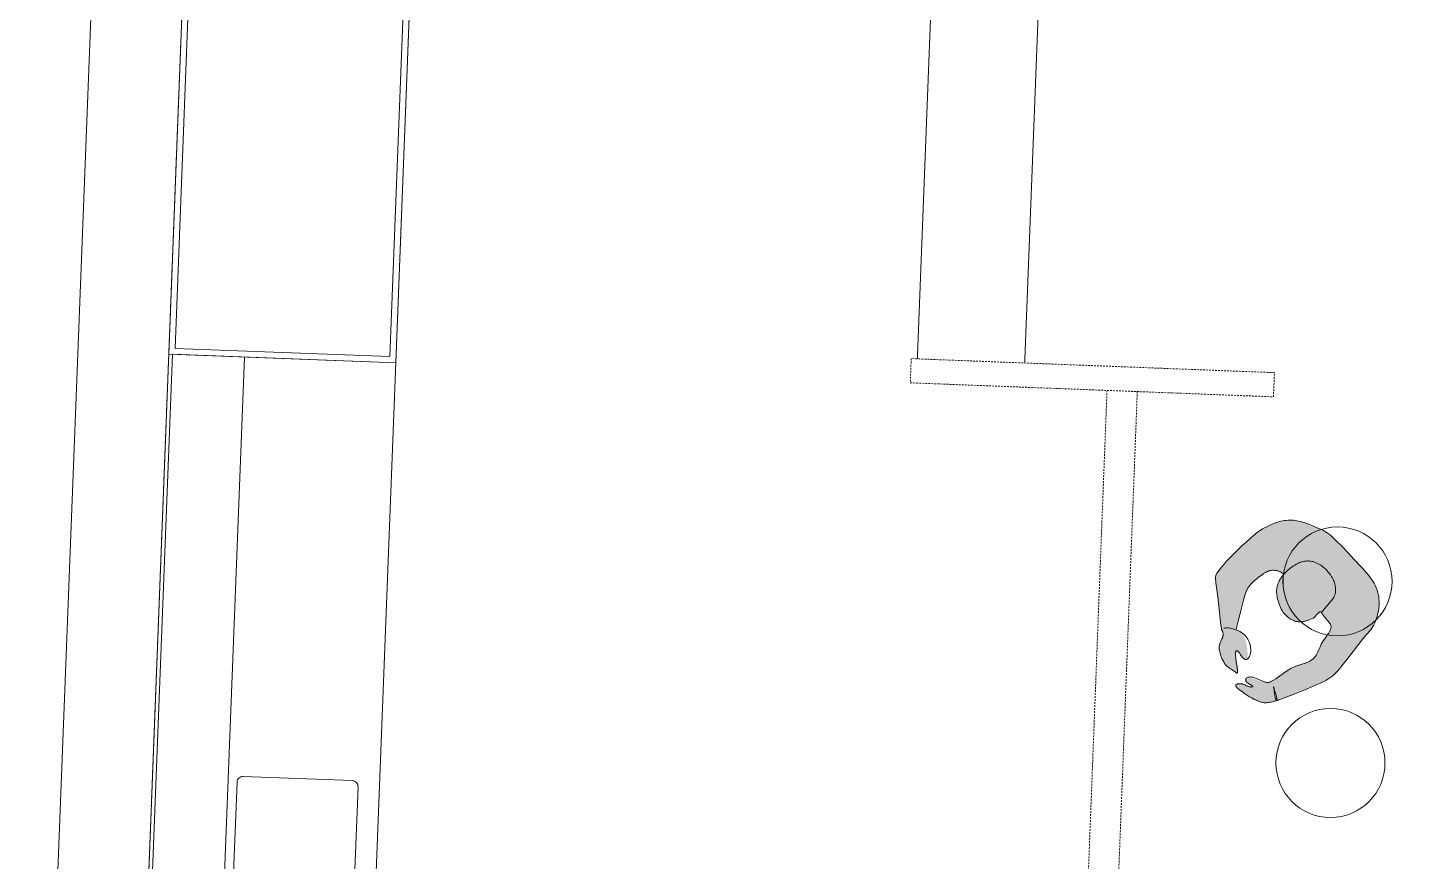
# Model space of a CAD drawing. Header units: millimetres. Extents: x 32078 to 83548, y -4690 to 56252.
# Drawn here: x 75173 to 79780, y 22648 to 25399 of the extents above; entities that cross this region are included whole.
import ezdxf

# ---------------------------------------------------------------- set-up
doc = ezdxf.new("R2010")
doc.units = ezdxf.units.MM
doc.header["$MEASUREMENT"] = 0
doc.linetypes.add('DGN Style 2', pattern=[10, 6, -4])
for name, color, linetype, lineweight in [('FIXT-JNRY-FULL', 6, 'Continuous', 0), ('FIXT-JNRY-PART', 42, 'Continuous', 0), ('FIXT-SNTY', 132, 'Continuous', 0), ('FNSH-FLOR', 220, 'Continuous', 0), ('FURN', 40, 'Continuous', 0), ('FURN-FREE', 1, 'Continuous', 0), ('PRES-FILL', 7, 'Continuous', 0), ('PRES-PEOP', 42, 'Continuous', 0)]:
    doc.layers.add(name, color=color, linetype=linetype, lineweight=lineweight)

# ---------------------------------------------------------------- blocks, each defined once
blk = doc.blocks.new('*U188')
at = {"color": 0, "linetype": 'ByBlock', "lineweight": -2, "flags": 128}
blk.add_lwpolyline([(-188.6, -217.9, -0.414214), (-207.8, -197.1), (-191.9, 212.6, -0.414214), (-171.2, 231.8), (188.6, 217.9, -0.414214), (207.8, 197.1), (191.9, -212.6, -0.414214), (171.2, -231.8), (-188.6, -217.9)], format="xyb", close=True, dxfattribs=at)
at = {"color": 0, "linetype": 'ByBlock', "lineweight": -2}
blk.add_circle((-6.4, -164.9), 20, dxfattribs=at)
blk = doc.blocks.new('*U220')
at = {"layer": 'PRES-FILL', "linetype": 'ByBlock', "lineweight": -2}
h = blk.add_hatch(color=0, dxfattribs=at)
edge = h.paths.add_edge_path(flags=16)
edge.add_spline(control_points=[(-87.1, -291.1), (-88.9, -288.5), (-89.4, -283.3), (-89.5, -277.4)], knot_values=[0, 0, 0, 0, 1, 1, 1, 1], degree=3, periodic=0)
edge.add_spline(control_points=[(-89.5, -277.4), (-94.1, -264.3), (-102.3, -248.1), (-95, -247.6), (-88, -247), (-89.7, -264.1), (-89.5, -277.4)], knot_values=[0, 0, 0, 0, 0.509531, 0.509531, 0.509531, 1, 1, 1, 1], degree=3, periodic=0)
edge.add_spline(control_points=[(-89.5, -277.4), (-87.5, -283), (-86.2, -288.1), (-87.1, -291.1)], knot_values=[0, 0, 0, 0, 1, 1, 1, 1], degree=3, periodic=0)
edge.add_spline(control_points=[(-87.1, -291.1), (-86, -292.7), (-84.3, -293.3), (-82, -292.6), (-63.6, -286.7), (-44.9, -280.7), (-26.4, -274.1), (-4, -266.1), (18.4, -258.1), (40.8, -249.8), (62.1, -241.9), (84, -234.3), (102, -220.3), (117.4, -208.3), (129.9, -193.2), (142.6, -178.6), (163, -155.2), (182.9, -131.3), (203.2, -107.9), (213.2, -96.5), (224.2, -86), (234.3, -74.7), (246.7, -60.8), (254.8, -44.4), (259.7, -25), (268.8, 10.8), (269.4, 46.9), (252.7, 77.9), (241.3, 99.1), (227.3, 117.8), (212, 135.7), (198.2, 151.6), (184.4, 167.6), (170.6, 183.5), (153.9, 202.7), (137.1, 221.9), (119.8, 240.6), (106.8, 254.7), (88.4, 262.4), (71.1, 271.5), (49.3, 282.9), (28.3, 292.7), (3.3, 297.3), (-21.5, 302), (-44.7, 298.6), (-68.4, 290.7), (-91.1, 283.2), (-111.9, 273.8), (-130.5, 259.8), (-157.5, 239.5), (-182.8, 217.5), (-207.6, 194.9), (-226.2, 177.9), (-244, 160), (-260.3, 140.7), (-265.4, 134.8), (-270.1, 127.5), (-269.8, 119.5), (-269, 91.5), (-265, 65.1), (-263.2, 38), (-261.2, 9.3), (-260.2, -19.6), (-257.9, -48.3), (-257.6, -51.7), (-255, -54.6), (-254.2, -58), (-253.4, -61.6), (-253.2, -65.2), (-253.5, -68.8), (-254.4, -82.4), (-267.6, -92.2), (-268.2, -106.7), (-269, -125.4), (-262.5, -142.7), (-255.6, -157.8), (-248.2, -173.7), (-230.6, -189), (-215.1, -195.9), (-194.6, -205.1), (-227.5, -119.8), (-210.4, -122.7), (-200.6, -124.4), (-194.9, -152.8), (-181.9, -153.3), (-179.8, -153.3), (-175.7, -153.3), (-175.6, -151), (-174.7, -121.2), (-175.9, -84.2), (-191.9, -63.8), (-196.2, -58.4), (-202.4, -54.5), (-209.7, -51.7)], knot_values=[0, 0, 0, 0, 0.004098, 0.004098, 0.004098, 0.036354, 0.036354, 0.036354, 0.07573, 0.07573, 0.07573, 0.113201, 0.113201, 0.113201, 0.145266, 0.145266, 0.145266, 0.196552, 0.196552, 0.196552, 0.221625, 0.221625, 0.221625, 0.252365, 0.252365, 0.252365, 0.309173, 0.309173, 0.309173, 0.348127, 0.348127, 0.348127, 0.382965, 0.382965, 0.382965, 0.425054, 0.425054, 0.425054, 0.456865, 0.456865, 0.456865, 0.496842, 0.496842, 0.496842, 0.536467, 0.536467, 0.536467, 0.574696, 0.574696, 0.574696, 0.630228, 0.630228, 0.630228, 0.671879, 0.671879, 0.671879, 0.684675, 0.684675, 0.684675, 0.729775, 0.729775, 0.729775, 0.777357, 0.777357, 0.777357, 0.783126, 0.783126, 0.783126, 0.789055, 0.789055, 0.789055, 0.811446, 0.811446, 0.811446, 0.840448, 0.840448, 0.840448, 0.871083, 0.871083, 0.871083, 0.911485, 0.911485, 0.911485, 0.934486, 0.934486, 0.934486, 0.938181, 0.938181, 0.938181, 0.987094, 0.987094, 0.987094, 1, 1, 1, 1], degree=3, periodic=0)
edge.add_line((-209.7, -51.7), (-194, 0))
edge.add_spline(control_points=[(-194, 0), (-187, 22.7), (-179.6, 45.3), (-171.5, 67.7), (-163, 91.4), (-139.6, 107.6), (-118.7, 121.9), (-107.4, 129.7), (-96.1, 136.5), (-80.5, 136.9), (-68.4, 137.2), (-58.5, 133.8), (-50.1, 127.2)], knot_values=[0, 0, 0, 0, 0.324205, 0.324205, 0.324205, 0.66843, 0.66843, 0.66843, 0.855113, 0.855113, 0.855113, 1, 1, 1, 1], degree=3, periodic=0)
edge.add_line((-50.1, 127.2), (-43.4, 121.9))
edge.add_spline(control_points=[(-43.4, 121.9), (-53, 112), (-61.7, 101.2), (-66.2, 86.4), (-72, 67.4), (-70.6, 51.9), (-65.8, 32.4), (-60.9, 12.4), (-52.4, -3.9), (-40.5, -16.6), (-29.8, -28), (-15.7, -35.9), (4.1, -37.8), (21.4, -39.5), (32.8, -32.6), (46, -27.7), (56.1, -23.9), (64, -4.3), (73.4, -9.4), (78.2, -11.9), (80, -18.4), (83, -23.2), (90.4, -35.2), (104.9, -43.5), (103.9, -59.9), (102.6, -82.9), (81.9, -92.8), (71.8, -109.6), (62.8, -124.7), (56.9, -143.1), (45.7, -155.8), (27.6, -176.6), (-8.7, -176.6), (-33.9, -189.3), (-57.3, -201), (-80, -218.6), (-102.9, -230.2), (-126.4, -242.2), (-170.3, -203.5), (-183.9, -215.1), (-185.4, -216.4), (-186.2, -221.3), (-185.7, -224), (-184, -232.5), (-161.6, -243.7), (-165.3, -244.4), (-170.3, -245.4), (-189.8, -234), (-202.1, -232.4), (-207, -231.8), (-219.2, -228.5), (-217.4, -233.8), (-214.3, -243.7), (-208.3, -250.8), (-201.7, -257.1), (-184.8, -273.2), (-168.6, -289.9), (-141.4, -295.4), (-121.8, -299.2), (-104.3, -296.7), (-90.1, -293.9), (-88.5, -293.6), (-87.5, -292.6), (-87.1, -291.1)], knot_values=[0, 0, 0, 0, 0.044568, 0.044568, 0.044568, 0.101682, 0.101682, 0.101682, 0.159954, 0.159954, 0.159954, 0.212108, 0.212108, 0.212108, 0.25772, 0.25772, 0.25772, 0.292514, 0.292514, 0.292514, 0.310285, 0.310285, 0.310285, 0.355053, 0.355053, 0.355053, 0.417583, 0.417583, 0.417583, 0.47369, 0.47369, 0.47369, 0.564976, 0.564976, 0.564976, 0.649839, 0.649839, 0.649839, 0.736981, 0.736981, 0.736981, 0.746599, 0.746599, 0.746599, 0.777051, 0.777051, 0.777051, 0.817948, 0.817948, 0.817948, 0.83422, 0.83422, 0.83422, 0.863911, 0.863911, 0.863911, 0.939425, 0.939425, 0.939425, 0.993629, 0.993629, 0.993629, 1, 1, 1, 1], degree=3, periodic=0)
at = {"layer": 'PRES-PEOP', "color": 0, "linetype": 'ByBlock', "lineweight": -2, "flags": 128}
for points in [[(-250.1, -46.7), (-246.5, -46.2), (-243, -45.9), (-239.8, -45.9), (-236.8, -46), (-234, -46.3), (-228.6, -47.1), (-224, -48.2), (-219.9, -49.4), (-216.4, -50.7), (-213.3, -51.9), (-207.9, -54.4), (-203.8, -56.5), (-197.9, -59.9), (-191.9, -63.8), (-189.4, -65.6), (-184.9, -69.7), (-180.9, -73.9), (-177.6, -78.3), (-174.8, -82.6), (-172.5, -86.9), (-170.5, -91.1), (-168.9, -95.1), (-167.6, -98.9), (-166.6, -102.5), (-165.2, -109.4), (-164.5, -115.4), (-164.4, -120.5), (-164.6, -125), (-165, -128.8), (-165.6, -132), (-167.2, -137.4), (-168.7, -141.2), (-170.1, -143.9), (-172.6, -147.7), (-175.6, -151), (-175.9, -151.3), (-176.2, -151.6), (-176.5, -151.8), (-176.9, -152), (-177.2, -152.1), (-177.8, -152.4), (-178.3, -152.6), (-178.8, -152.7), (-179.2, -152.8), (-179.9, -153), (-180.5, -153.1), (-180.9, -153.1), (-181.4, -153.2), (-181.7, -153.2), (-181.9, -153.3), (-183, -153.2), (-184, -153.1), (-184.9, -152.7), (-185.8, -152.3), (-186.7, -151.8), (-187.6, -151.2), (-189.2, -149.7), (-190.7, -148.1), (-192.1, -146.4), (-193.4, -144.7), (-195.7, -141.2), (-199.7, -134.9), (-201.1, -132.6), (-202.4, -130.6), (-203.4, -129.1), (-204.3, -127.8), (-205.1, -126.7), (-206.5, -125.2), (-207.5, -124.2), (-208.2, -123.6), (-209.3, -123), (-209.9, -122.8), (-210.4, -122.7), (-211.6, -122.8), (-212.6, -123.4), (-213.4, -124.3), (-214, -125.6), (-214.5, -127.1), (-214.8, -128.8), (-215.1, -130.7), (-215.3, -132.8), (-215.4, -134.9), (-215.4, -139.4), (-215.3, -144), (-215, -148.6), (-214.3, -157.7), (-213.5, -165.7), (-212.9, -172.5), (-212.4, -178.2), (-212, -182.7), (-211.8, -186.3), (-211.7, -189.1), (-211.8, -191.3), (-211.8, -192.9), (-212, -194.1), (-212.2, -195), (-212.6, -196.2), (-213.1, -196.6), (-213.5, -196.8), (-214.2, -196.6), (-215.1, -195.9), (-216.8, -194.4), (-218.7, -192.9), (-220.7, -191.4), (-222.7, -189.9), (-224.8, -188.4), (-228.9, -185.5), (-232.6, -182.7), (-236, -180.2), (-238.9, -177.8), (-241.4, -175.6), (-245.6, -171.6), (-248.6, -168.4), (-250.6, -165.9), (-252, -163.9), (-253.9, -160.9), (-255.6, -157.8), (-258.4, -151.3), (-260.7, -145.7), (-262.6, -140.7), (-264, -136.4), (-265.2, -132.7), (-266, -129.4), (-267.2, -123.6), (-267.9, -119.4), (-268.2, -116.2), (-268.4, -111.4), (-268.2, -106.7), (-267.9, -104.3), (-267.3, -102), (-266.7, -99.9), (-265.9, -98), (-264.3, -94.3), (-257.6, -81.6), (-256.1, -78.5), (-255.1, -76.1), (-254.5, -74.2), (-253.9, -71.5), (-253.6, -70.1), (-253.5, -68.8), (-253.4, -67.5), (-253.4, -66.3), (-253.4, -65.3), (-253.4, -64.4), (-253.5, -62.8), (-253.6, -61.6), (-253.7, -60.7), (-253.9, -59.3), (-254.2, -58), (-254.4, -57.4), (-254.6, -56.8), (-255, -55.7), (-256.8, -52.1), (-257.2, -51.1), (-257.5, -50.4), (-257.6, -49.9), (-257.8, -49.1), (-257.9, -48.7), (-257.9, -48.3), (-259.4, -26.7), (-261.2, 5.6), (-263.2, 38), (-264.8, 58.4), (-267.6, 89), (-268.9, 104.3), (-269.8, 119.5), (-269.8, 121), (-269.8, 122.3), (-269.6, 123.6), (-269.4, 124.7), (-269.1, 125.8), (-268.4, 127.8), (-267.7, 129.5), (-267, 131), (-266.3, 132.3), (-265, 134.5), (-263.9, 136.1), (-262.2, 138.4), (-260.3, 140.7), (-254, 148.3), (-248.5, 154.6), (-238.6, 165.1), (-231.1, 172.8), (-219.5, 183.9), (-207.6, 194.9), (-188.9, 211.8), (-174.7, 224.2), (-163.9, 233.3), (-147.5, 246.7), (-130.5, 259.8), (-123.3, 264.8), (-116.9, 268.9), (-111.2, 272.2), (-106.1, 274.9), (-97.1, 279.4), (-90.1, 282.5), (-79.4, 286.7), (-68.4, 290.7), (-59.5, 293.5), (-51.6, 295.6), (-44.7, 297.1), (-38.6, 298.1), (-33.3, 298.8), (-28.6, 299.2), (-20.5, 299.6), (-14.5, 299.5), (-10, 299.2), (-3.3, 298.5), (3.3, 297.3), (11.9, 295.3), (19.5, 293.2), (26, 291.1), (31.7, 289.1), (41.7, 285.3), (49.1, 282.1), (60.1, 277), (71.1, 271.5), (84.3, 264.8), (94, 259.7), (101, 255.6), (106.1, 252.3), (109.7, 249.7), (112.4, 247.6), (116.2, 244.2), (119.8, 240.6), (132.8, 226.5), (151.8, 205.1), (170.6, 183.5), (191.3, 159.6), (212, 135.7), (217.6, 128.9), (222.5, 122.9), (230.6, 112.3), (236.4, 104.1), (240.6, 97.7), (246.8, 88), (252.7, 77.9), (255.8, 71.9), (258.3, 66.2), (260.3, 60.7), (261.9, 55.5), (263.2, 50.5), (265.1, 41), (266.1, 32.6), (266.5, 25.2), (266.6, 18.7), (266.4, 13.1), (265.6, 3.2), (264.6, -4), (262.5, -14.7), (259.7, -25), (257.6, -31.5), (255.6, -37.3), (253.6, -42.3), (251.7, -46.6), (250, -50.3), (246.7, -56.8), (244, -61.5), (241.8, -64.9), (238.2, -69.9), (234.3, -74.7), (230.5, -79), (223.6, -86.3), (213.3, -97), (208.2, -102.4), (203.2, -107.9), (172.9, -143.2), (142.6, -178.6), (133.1, -189.6), (125.9, -197.7), (120.3, -203.7), (116, -208), (112.7, -211.2), (107.5, -215.8), (102, -220.3), (98.6, -222.9), (95.2, -225.2), (88.9, -229.1), (83.1, -232.3), (78, -234.9), (68.9, -239), (61.9, -241.9), (40.8, -249.8), (7.2, -262), (-26.4, -274.1), (-40.3, -279), (-61.2, -285.9), (-82, -292.6), (-83.3, -292.9), (-84.5, -292.8), (-85.5, -292.5), (-86.5, -292), (-87.3, -291.3), (-88, -290.4), (-88.7, -289.5), (-89.3, -288.4), (-89.8, -287.2), (-90.3, -286), (-91, -283.3), (-91.7, -280.6), (-92.1, -277.9), (-92.8, -272.6), (-93.2, -267.8), (-93.5, -263.6), (-93.6, -260.2), (-93.8, -257.4), (-93.9, -255.1), (-93.9, -253.3), (-94, -251.9), (-94.1, -250.8), (-94.1, -249.9), (-94.3, -248.7), (-94.4, -248), (-94.5, -247.7), (-94.7, -247.5), (-95, -247.6), (-95.2, -247.9), (-95.2, -248.5), (-95.2, -249.2), (-95.1, -250), (-94.9, -251), (-94.6, -252), (-94.3, -253.1), (-93.6, -255.5), (-92.9, -257.9), (-92.1, -260.4), (-91.3, -262.9), (-89.8, -267.7), (-88.6, -272.1), (-87.6, -275.9), (-87, -279.1), (-86.5, -281.8), (-86.3, -284), (-86.2, -285.8), (-86.3, -287.3), (-86.4, -288.5), (-86.6, -289.5), (-87.1, -291), (-87.6, -292), (-88.1, -292.6), (-89, -293.4), (-90.1, -293.9), (-92.7, -294.7), (-95.3, -295.4), (-97.9, -296), (-100.4, -296.6), (-105.4, -297.6), (-110, -298.2), (-114.1, -298.7), (-117.7, -298.9), (-120.8, -299), (-123.6, -298.9), (-128.3, -298.6), (-131.8, -298.1), (-134.3, -297.6), (-138, -296.7), (-141.4, -295.4), (-149.1, -291.7), (-155.9, -288.2), (-161.8, -285), (-166.8, -282), (-175.7, -276.4), (-182.3, -272), (-192, -264.8), (-201.7, -257.1), (-203.2, -255.9), (-204.8, -254.6), (-206.4, -253.3), (-209.4, -250.7), (-212, -248.3), (-214.2, -246.2), (-215.9, -244.3), (-217.2, -242.7), (-218.2, -241.4), (-218.8, -240.2), (-219.3, -239.2), (-219.5, -238.4), (-219.6, -237.7), (-219.7, -237.1), (-219.6, -236.7), (-219.4, -235.8), (-219.1, -235.3), (-218.8, -234.9), (-218.2, -234.3), (-217.4, -233.8), (-216.6, -233.4), (-215.7, -233.1), (-214.9, -232.8), (-214.2, -232.6), (-213.4, -232.5), (-212, -232.2), (-210.8, -232.1), (-209.7, -232.1), (-207.8, -232.1), (-206.3, -232.1), (-204.2, -232.3), (-202.1, -232.4), (-199.7, -232.8), (-197.5, -233.3), (-195.5, -234), (-193.6, -234.7), (-190, -236.4), (-183.7, -239.7), (-181.4, -240.9), (-179.4, -241.9), (-177.6, -242.7), (-176, -243.3), (-173.3, -244.1), (-171.3, -244.5), (-169.8, -244.7), (-168.7, -244.8), (-167, -244.7), (-165.3, -244.4), (-164.6, -244.2), (-164.1, -243.9), (-163.7, -243.6), (-163.6, -243.3), (-163.6, -243), (-163.7, -242.6), (-163.9, -242.3), (-164.2, -241.9), (-164.6, -241.5), (-165, -241.1), (-165.5, -240.7), (-166.5, -239.8), (-167.7, -239), (-168.9, -238.2), (-170.1, -237.4), (-172.6, -235.9), (-177, -233), (-178.7, -231.8), (-180, -230.8), (-181.1, -230), (-182, -229.2), (-182.7, -228.6), (-183.8, -227.4), (-184.5, -226.5), (-185, -225.9), (-185.4, -224.9), (-185.6, -224.5), (-185.7, -224), (-185.7, -223.5), (-185.8, -223), (-185.8, -222.5), (-185.9, -221.5), (-186, -220.6), (-186, -219.8), (-185.9, -219.1), (-185.8, -218.5), (-185.7, -218), (-185.6, -217.6), (-185.5, -217.2), (-185.4, -216.9), (-185.1, -216.3), (-184.9, -216), (-184.7, -215.7), (-184.3, -215.4), (-183.9, -215.1), (-181.6, -213.7), (-179.3, -212.7), (-177.1, -212), (-174.8, -211.6), (-172.7, -211.4), (-170.5, -211.4), (-166.3, -211.9), (-162.3, -212.8), (-158.5, -214), (-155, -215.4), (-127.9, -228.6), (-124.6, -229.9), (-121.7, -230.8), (-119.3, -231.5), (-115, -232.2), (-111.9, -232.4), (-109.6, -232.2), (-106.2, -231.5), (-102.9, -230.2), (-94.2, -225.5), (-86.7, -221.1), (-73.5, -212.9), (-53.8, -200.5), (-43.9, -194.6), (-33.9, -189.3), (-29, -187.1), (-24.4, -185.2), (-15.2, -182.3), (1.3, -177.9), (13.7, -174.4), (18.2, -172.9), (22.1, -171.5), (28.6, -168.6), (33.3, -166), (36.6, -163.8), (41.4, -160.1), (43.6, -158.1), (45.7, -155.8), (47.9, -153.2), (49.9, -150.7), (51.6, -148.3), (54.5, -143.6), (56.8, -139.4), (60.6, -131.9), (66, -120.5), (68.8, -115), (71.8, -109.6), (73.8, -106.5), (75.8, -103.6), (80, -98.1), (87.8, -88.6), (90.7, -85.1), (93.1, -82), (95.2, -79.2), (96.8, -76.8), (99.4, -72.6), (101.1, -69.5), (102.1, -67.1), (103.3, -63.5), (103.7, -61.7), (103.9, -59.9), (104, -58.8), (103.9, -56.6), (103.6, -54.6), (103, -52.6), (102.3, -50.8), (101.5, -49.1), (100.7, -47.5), (98.8, -44.4), (83, -23.2), (78.3, -15.8), (77.2, -14), (76.3, -12.7), (75.6, -11.8), (74.5, -10.5), (73.4, -9.4), (72.7, -8.8), (72, -8.4), (71.4, -8.1), (70.7, -8), (70.1, -8), (69.5, -8.1), (68.8, -8.2), (68.2, -8.5), (67, -9.1), (65.9, -9.9), (64.8, -10.8), (63.7, -11.8), (62.7, -12.8), (60.7, -14.8), (57.2, -18.6), (54.5, -21.5), (52.4, -23.5), (50.9, -24.8), (49.7, -25.7), (48.8, -26.3), (47.4, -27.1), (46, -27.7), (35.6, -31.4), (27.7, -33.9), (21.7, -35.6), (17.3, -36.6), (13.9, -37.2), (11.5, -37.5), (7.8, -37.8), (4.1, -37.8), (1.2, -37.6), (-1.6, -37.3), (-4.1, -36.9), (-6.5, -36.4), (-10.9, -35.2), (-14.7, -33.9), (-18, -32.5), (-20.9, -31.1), (-23.4, -29.7), (-27.7, -27), (-31, -24.7), (-33.4, -22.9), (-36.9, -19.9), (-40.5, -16.6), (-43.3, -13.7), (-45.7, -11.1), (-47.8, -8.5), (-49.6, -6.1), (-51.2, -3.9), (-53.8, 0.4), (-55.9, 4.2), (-57.5, 7.5), (-60, 13.5), (-61.6, 18.1), (-63.8, 25.1), (-65.8, 32.4), (-67.4, 39.1), (-68.6, 45), (-69.3, 50.3), (-69.8, 54.9), (-70, 59), (-70, 62.5), (-70, 65.6), (-69.6, 70.9), (-69.1, 74.9), (-68.6, 77.8), (-67.5, 82.1), (-66.2, 86.4), (-65.3, 88.9), (-63.3, 93.6), (-61.4, 97.5), (-59.5, 100.9), (-57.8, 103.8), (-56.2, 106.3), (-53.1, 110.6), (-50.6, 113.8), (-46.6, 118.5), (-42.3, 123.1), (-39.5, 125.9), (-34.1, 130.9), (-29.4, 135), (-25.2, 138.3), (-21.5, 141), (-14.8, 145.5), (-9.6, 148.5), (-5.7, 150.7), (0.4, 153.8), (6.7, 156.6), (10, 158), (13.2, 159.1), (16.3, 159.9), (19.2, 160.6), (22, 161.2), (27.2, 161.9), (31.9, 162.1), (36, 162.1), (39.5, 162), (42.6, 161.6), (48, 160.8), (52, 159.8), (54.9, 159), (59.2, 157.4), (63.4, 155.6), (67.4, 153.5), (71.1, 151.4), (77.6, 147.3), (83.1, 143.3), (87.6, 139.5), (91.4, 136), (94.6, 132.8), (100, 126.9), (103.7, 122.1), (106.4, 118.4), (110.3, 112.5), (113.9, 106.4), (116.2, 102.1), (118.1, 97.9), (119.7, 93.8), (121, 89.9), (122.1, 86.2), (123, 82.8), (124.3, 76.2), (124.9, 70.4), (125.1, 65.4), (125, 61.1), (124.6, 57.4), (124.1, 54.2), (123.5, 51.5), (122.1, 47), (120.8, 43.7), (119.6, 41.3), (117.5, 38), (115, 34.8), (95.8, 13.3), (86, 2.7), (76.2, -7.9)], [(-209.7, -51.7), (-201.8, -25.9), (-194, 0), (-188.7, 17), (-180.4, 42.4), (-176.1, 55), (-171.5, 67.7), (-169.8, 72), (-167.8, 75.9), (-165.8, 79.4), (-163.8, 82.6), (-161.7, 85.5), (-157.5, 90.7), (-153.4, 95), (-149.7, 98.6), (-146.2, 101.7), (-139.8, 106.9), (-134.7, 110.7), (-126.9, 116.3), (-118.7, 121.9), (-114, 125), (-109.9, 127.5), (-106.3, 129.4), (-103.1, 131), (-100.3, 132.3), (-97.8, 133.3), (-95.7, 134), (-91.9, 135.2), (-89.1, 135.9), (-86.9, 136.3), (-83.7, 136.7), (-80.5, 136.9), (-78.6, 136.9), (-76.8, 136.8), (-75, 136.7), (-71.8, 136.3), (-68.9, 135.7), (-66.3, 135.1), (-64.1, 134.4), (-62.2, 133.8), (-59, 132.5), (-56.6, 131.3), (-54.9, 130.4), (-52.5, 128.9), (-50.1, 127.2), (-46.8, 124.6), (-43.4, 121.9)]]:
    blk.add_lwpolyline(points, dxfattribs=at)

msp = doc.modelspace()

# ---------------------------------------------------------------- linework, layer by layer
at = {"layer": 'FIXT-JNRY-FULL', "linetype": 'Continuous', "lineweight": 13, "flags": 128}
for points in [[(75754.3, 27319.6), (76503.7, 27290.6), (76387.9, 24292.8), (75638.5, 24321.8), (75754.3, 27319.6)], [(75773.5, 27298.8), (76483, 27271.4), (76368.7, 24313.6), (75659.2, 24341), (75773.5, 27298.8)]]:
    msp.add_lwpolyline(points, close=True, dxfattribs=at)
at = {"layer": 'FIXT-JNRY-PART', "color": 251, "linetype": 'DGN Style 2', "lineweight": 0}
msp.add_line((75866.4, 30220.4), (75476.3, 20124.9), dxfattribs=at)
at = {"layer": 'FIXT-JNRY-PART', "lineweight": 0}
msp.add_line((75723.5, 20047.3), (75888.3, 24312.1), dxfattribs=at)
at = {"layer": 'FIXT-JNRY-PART', "flags": 128}
msp.add_lwpolyline([(76222.6, 20016), (75173.4, 20056.6), (75570.3, 30326.9), (76619.5, 30286.4), (76222.6, 20016)], close=True, dxfattribs=at)
at = {"layer": 'FIXT-JNRY-PART', "lineweight": 13, "flags": 128}
msp.add_lwpolyline([(76222.6, 20016), (75473.2, 20045), (75870.1, 30315.3), (76619.5, 30286.4), (76619, 30274.4), (75881.6, 30302.9), (75766.3, 27319.1), (76503.7, 27290.6), (76387.9, 24292.8), (75650.4, 24321.3), (75485.6, 20056.5), (76223.1, 20028), (76222.6, 20016)], dxfattribs=at)
at = {"layer": 'FNSH-FLOR', "flags": 128}
for points in [[(79429.1, 49249.6), (77562.7, 955.6), (77208, 969.3), (79074.4, 49263.3), (79429.1, 49249.6)], [(79429.1, 49249.6), (77562.7, 955.6), (80790, 830.9), (80783.9, 671.5), (81303.7, 651.4), (83182.6, 49264.1), (82662.6, 49284.2), (82656.4, 49124.8), (79429.1, 49249.6)]]:
    msp.add_lwpolyline(points, close=True, dxfattribs=at)

# ---------------------------------------------------------------- block references
at = {"layer": 'FIXT-SNTY', "linetype": 'Continuous', "lineweight": 0}
msp.add_blockref('*U188', (76055.7, 22695.5), dxfattribs=at)

# ---------------------------------------------------------------- next in the draw order: wipeouts: each hides what was drawn before it
at = {"lineweight": 0}
for points, layer in [([(78089.9, 24307.1), (79289, 24260.8), (79120.6, 19904.1), (77921.5, 19950.4)], 'FIXT-JNRY-PART'), ([(79521.6, 23745.6), (79486.6, 23747), (79487.9, 23782), (79522.9, 23780.6)], 'FURN-FREE'), ([(79636, 23463.3), (79654.7, 23492.9), (79684.3, 23474.3), (79665.7, 23444.7)], 'FURN-FREE'), ([(79498.4, 23146.1), (79463.4, 23147.4), (79464.8, 23182.4), (79499.7, 23181)], 'FURN-FREE'), ([(79612.9, 22863.8), (79631.5, 22893.4), (79661.1, 22874.7), (79642.5, 22845.1)], 'FURN-FREE')]:
    msp.add_wipeout(points, dxfattribs=at).dxf.layer = layer

# ---------------------------------------------------------------- next in the draw order: linework, layer by layer
at = {"layer": 'FIXT-JNRY-PART', "linetype": 'DGN Style 2', "flags": 128}
msp.add_lwpolyline([(78086.8, 24227.2), (79285.9, 24180.9), (79289, 24260.8), (78089.9, 24307.1), (78086.8, 24227.2)], close=True, dxfattribs=at)
at = {"layer": 'FURN', "color": 252, "linetype": 'DGN Style 2', "lineweight": 0}
for p, q in [((78736.3, 24202.1), (78571.1, 19925.3)), ((78836.3, 24198.2), (78671, 19921.4))]:
    msp.add_line(p, q, dxfattribs=at)

# ---------------------------------------------------------------- next in the draw order: wipeouts: each hides what was drawn before it
at = {"lineweight": 0}
for points in [[(79334.3, 23505.3), (79350.6, 23474.4), (79319.7, 23458), (79303.4, 23489)], [(79311.2, 22905.8), (79327.5, 22874.8), (79296.5, 22858.5), (79280.2, 22889.5)]]:
    msp.add_wipeout(points, dxfattribs=at).dxf.layer = 'FURN-FREE'

# ---------------------------------------------------------------- next in the draw order: wipeouts: each hides what was drawn before it
for points in [[(79317.4, 23578.4), (79317.4, 23567.1), (79318, 23555.8), (79319.3, 23544.5), (79321.4, 23533.4), (79324.1, 23522.5), (79327.5, 23511.7), (79331.6, 23501.1), (79336.3, 23490.9), (79341.7, 23480.9), (79347.7, 23471.3), (79354.3, 23462.1), (79361.4, 23453.4), (79369.1, 23445.1), (79377.3, 23437.3), (79386, 23430), (79395.1, 23423.3), (79404.6, 23417.2), (79414.4, 23411.6), (79424.6, 23406.7), (79435.1, 23402.5), (79445.8, 23398.9), (79456.8, 23396), (79467.9, 23393.8), (79479.1, 23392.3), (79490.4, 23391.6), (79501.7, 23391.5), (79513, 23392.1), (79524.2, 23393.4), (79535.3, 23395.5), (79546.3, 23398.2), (79557.1, 23401.6), (79567.6, 23405.7), (79577.9, 23410.5), (79587.8, 23415.8), (79597.4, 23421.8), (79606.6, 23428.4), (79615.4, 23435.5), (79623.7, 23443.2), (79631.5, 23451.4), (79638.7, 23460.1), (79645.4, 23469.2), (79651.6, 23478.7), (79657.1, 23488.6), (79662, 23498.7), (79666.2, 23509.2), (79669.8, 23520), (79672.7, 23530.9), (79674.9, 23542), (79676.4, 23553.2), (79677.2, 23564.5), (79677.3, 23575.8), (79676.6, 23587.1), (79675.3, 23598.3), (79673.2, 23609.4), (79670.5, 23620.4), (79667.1, 23631.2), (79663, 23641.7), (79658.3, 23652), (79652.9, 23661.9), (79646.9, 23671.5), (79640.3, 23680.7), (79633.2, 23689.5), (79625.5, 23697.8), (79617.3, 23705.6), (79608.7, 23712.9), (79599.6, 23719.6), (79590, 23725.7), (79580.2, 23731.2), (79570, 23736.1), (79559.5, 23740.3), (79548.8, 23743.9), (79537.8, 23746.8), (79526.7, 23749), (79515.5, 23750.5), (79504.3, 23751.3), (79492.9, 23751.4), (79481.7, 23750.7), (79470.4, 23749.4), (79459.3, 23747.4), (79448.3, 23744.6), (79437.6, 23741.2), (79427, 23737.1), (79416.7, 23732.4), (79406.8, 23727), (79397.2, 23721), (79388, 23714.4), (79379.2, 23707.3), (79370.9, 23699.6), (79363.1, 23691.4), (79355.9, 23682.8), (79349.2, 23673.7), (79343, 23664.2), (79337.5, 23654.3), (79332.6, 23644.1), (79328.4, 23633.6), (79324.8, 23622.9), (79321.9, 23612), (79319.7, 23600.9)], [(79294.3, 22978.8), (79294.2, 22967.5), (79294.8, 22956.2), (79296.2, 22945), (79298.2, 22933.9), (79300.9, 22922.9), (79304.3, 22912.1), (79308.4, 22901.6), (79313.2, 22891.3), (79318.5, 22881.4), (79324.5, 22871.8), (79331.1, 22862.6), (79338.3, 22853.8), (79345.9, 22845.5), (79354.1, 22837.7), (79362.8, 22830.4), (79371.9, 22823.7), (79381.4, 22817.6), (79391.3, 22812.1), (79401.5, 22807.2), (79411.9, 22803), (79422.7, 22799.4), (79433.6, 22796.5), (79444.7, 22794.3), (79455.9, 22792.8), (79467.2, 22792), (79478.5, 22791.9), (79489.8, 22792.6), (79501, 22793.9), (79512.1, 22795.9), (79523.1, 22798.7), (79533.9, 22802.1), (79544.4, 22806.2), (79554.7, 22810.9), (79564.6, 22816.3), (79574.2, 22822.3), (79583.4, 22828.9), (79592.2, 22836), (79600.5, 22843.7), (79608.3, 22851.9), (79615.6, 22860.5), (79622.3, 22869.6), (79628.4, 22879.1), (79633.9, 22889), (79638.8, 22899.2), (79643.1, 22909.7), (79646.6, 22920.4), (79649.5, 22931.3), (79651.7, 22942.4), (79653.2, 22953.6), (79654, 22964.9), (79654.1, 22976.2), (79653.5, 22987.5), (79652.1, 22998.7), (79650.1, 23009.9), (79647.3, 23020.8), (79643.9, 23031.6), (79639.8, 23042.2), (79635.1, 23052.4), (79629.7, 23062.4), (79623.7, 23072), (79617.2, 23081.2), (79610, 23089.9), (79602.3, 23098.2), (79594.1, 23106), (79585.5, 23113.3), (79576.4, 23120), (79566.9, 23126.1), (79557, 23131.7), (79546.8, 23136.5), (79536.3, 23140.8), (79525.6, 23144.4), (79514.7, 23147.2), (79503.6, 23149.4), (79492.4, 23150.9), (79481.1, 23151.7), (79469.8, 23151.8), (79458.5, 23151.2), (79447.3, 23149.9), (79436.1, 23147.8), (79425.2, 23145.1), (79414.4, 23141.7), (79403.8, 23137.6), (79393.6, 23132.8), (79383.6, 23127.5), (79374, 23121.5), (79364.8, 23114.9), (79356.1, 23107.7), (79347.8, 23100.1), (79340, 23091.9), (79332.7, 23083.2), (79326, 23074.1), (79319.9, 23064.6), (79314.3, 23054.7), (79309.5, 23044.5), (79305.2, 23034.1), (79301.7, 23023.3), (79298.8, 23012.4), (79296.6, 23001.3)]]:
    msp.add_wipeout(points, dxfattribs=at).dxf.layer = 'FURN-FREE'

# ---------------------------------------------------------------- next in the draw order: linework, layer by layer
at = {"layer": 'FURN-FREE', "lineweight": 0}
for centre in [(79497.3, 23571.4), (79474.1, 22971.9)]:
    msp.add_circle(centre, 180, dxfattribs=at)

# ---------------------------------------------------------------- next in the draw order: block references
at = {"layer": 'PRES-FILL', "xscale": 1.000009635247656, "yscale": 1.000009635247656, "zscale": 1.000009635247656, "rotation": 2.751388273441846}
msp.add_blockref('*U220', (79369.3, 23475.2), dxfattribs=at)

doc.saveas('drawing.dxf')
